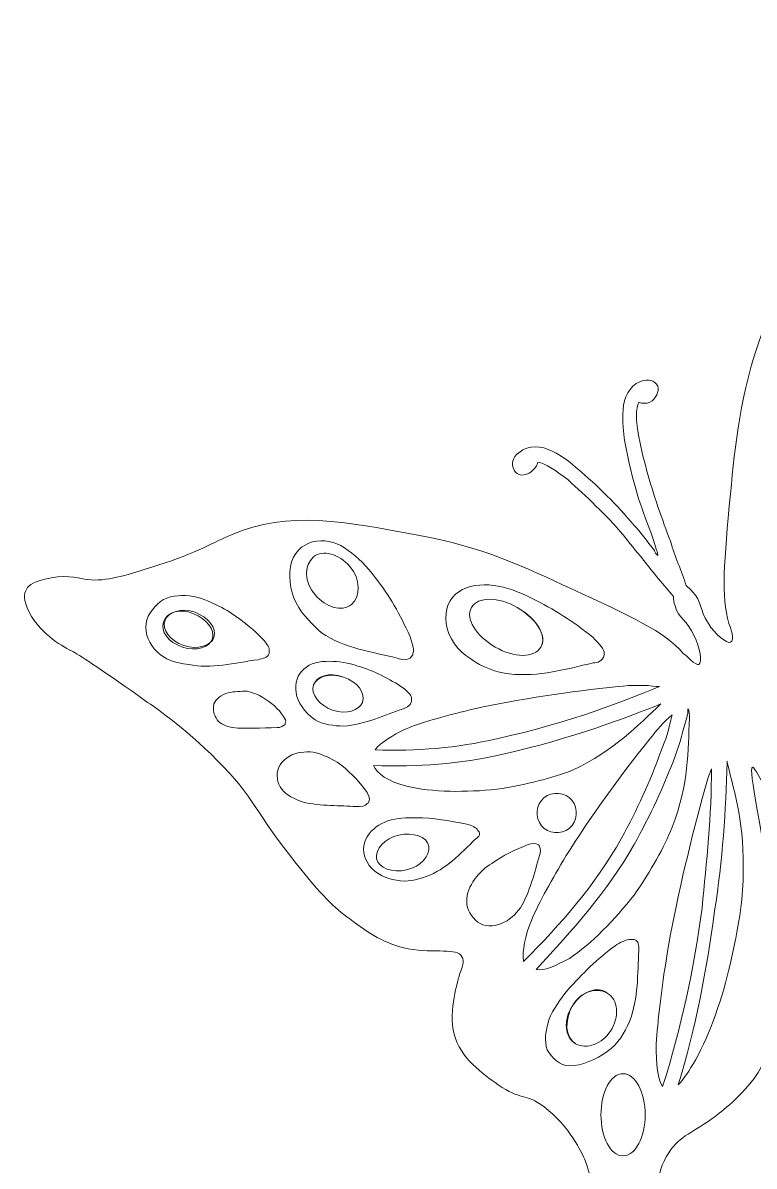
# Model space of a CAD drawing. Extents: x 26 to 586, y 226 to 583.
# Drawn here: x 51.2 to 97.5, y 350.9 to 423.2 of the extents above; entities that cross this region are included whole.
import ezdxf

# ---------------------------------------------------------------- set-up
doc = ezdxf.new("R2010")
doc.units = 0
doc.header["$MEASUREMENT"] = 0
doc.layers.add('Layer 1', color=7, linetype='Continuous')

msp = doc.modelspace()

# ---------------------------------------------------------------- linework, layer by layer
at = {"layer": 'Layer 1', "lineweight": 0}
for points, knots in [([(114.826, 422.342), (114.326, 423.142), (113.926, 423.242), (113.726, 423.242), (113.526, 423.242), (113.126, 423.242), (112.526, 422.542), (111.726, 421.642), (111.326, 420.742), (111.226, 420.342), (110.826, 419.342), (109.926, 418.442), (108.026, 416.742), (106.226, 415.142), (104.926, 414.342), (104.026, 413.742), (100.826, 411.342), (99.526, 407.842), (98.026, 403.642), (96.626, 399.742), (96.326, 396.542), (96.026, 393.442), (95.626, 389.142), (95.426, 386.942), (95.926, 385.242), (96.026, 385.042), (96.326, 384.142), (96.026, 384.042), (95.826, 383.942), (95.026, 384.542), (94.626, 385.242), (94.026, 386.142), (94.226, 386.642), (93.626, 387.242), (93.526, 387.342), (93.326, 387.542), (93.226, 387.642), (92.926, 388.542), (92.526, 389.442), (92.226, 390.442), (91.926, 391.142), (91.726, 391.842), (91.526, 392.342), (91.026, 393.842), (90.526, 395.442), (90.226, 397.042), (90.026, 398.042), (90.026, 398.842), (90.226, 399.242), (90.426, 399.142), (90.726, 399.142), (90.926, 399.242), (91.326, 399.442), (91.526, 399.942), (91.426, 400.242), (91.226, 400.642), (90.826, 400.742), (90.326, 400.542), (90.326, 400.542), (90.326, 400.542), (90.326, 400.542), (88.826, 399.942), (89.226, 397.642), (89.326, 396.842), (89.626, 395.142), (90.026, 393.542), (90.626, 391.942), (90.826, 391.342), (91.126, 390.742), (91.326, 389.942), (91.326, 389.842), (91.426, 389.742), (91.426, 389.542), (91.326, 389.642), (91.226, 389.742), (91.226, 389.842), (90.726, 390.442), (90.326, 391.042), (89.926, 391.442), (88.826, 392.742), (87.626, 393.942), (86.326, 395.042), (85.726, 395.542), (83.926, 397.142), (82.626, 396.042), (82.626, 396.042), (82.626, 396.042), (82.626, 396.042), (82.226, 395.742), (82.126, 395.342), (82.326, 394.942), (82.526, 394.542), (83.026, 394.542), (83.426, 394.842), (83.626, 395.042), (83.826, 395.242), (83.826, 395.442), (84.326, 395.342), (84.926, 394.942), (85.726, 394.342), (86.926, 393.242), (88.126, 392.142), (89.226, 390.842), (89.626, 390.342), (90.026, 389.842), (90.526, 389.242), (91.126, 388.442), (91.826, 387.642), (92.426, 386.942), (92.426, 386.742), (92.426, 386.542), (92.526, 386.342), (92.726, 385.542), (93.326, 385.442), (93.726, 384.442), (94.126, 383.742), (94.226, 382.742), (94.026, 382.642), (93.826, 382.542), (93.226, 383.242), (93.026, 383.342), (91.826, 384.742), (89.826, 385.642), (85.926, 387.442), (83.126, 388.742), (80.226, 390.142), (76.126, 390.842), (71.726, 391.642), (68.026, 392.442), (64.426, 390.842), (63.426, 390.442), (62.126, 389.642), (59.826, 388.942), (57.426, 388.142), (56.226, 387.842), (55.126, 388.042), (54.726, 388.142), (53.726, 388.342), (52.626, 388.042), (51.726, 387.842), (51.526, 387.542), (51.426, 387.342), (51.326, 387.142), (51.226, 386.742), (51.626, 385.942), (52.426, 384.442), (53.826, 383.742), (54.426, 383.442), (54.926, 383.142), (56.326, 382.242), (59.126, 380.242), (60.026, 379.642), (62.226, 378.042), (64.326, 375.742), (66.026, 373.842), (65.726, 373.642), (68.526, 370.042), (70.126, 368.042), (70.926, 367.242), (71.926, 366.542), (73.126, 365.642), (74.126, 364.942), (75.626, 364.642), (77.326, 364.342), (78.726, 364.742), (79.026, 364.142), (79.226, 363.842), (79.026, 363.542), (78.826, 362.842), (78.826, 362.742), (78.126, 360.742), (78.526, 359.242), (78.926, 357.742), (80.326, 356.742), (81.326, 356.042), (82.726, 355.042), (83.026, 355.542), (84.226, 354.642), (85.826, 353.442), (86.626, 351.742), (86.826, 351.242), (87.126, 350.542), (86.926, 350.642), (87.626, 348.942), (87.726, 348.542), (88.226, 347.342), (89.226, 346.142), (89.526, 345.742), (89.826, 345.542), (90.026, 345.542), (90.626, 345.542), (91.126, 346.542), (91.226, 346.742), (91.726, 347.842), (91.226, 348.442), (91.426, 349.942), (91.526, 350.242), (91.626, 351.042), (92.126, 351.742), (92.826, 352.842), (93.726, 353.042), (94.926, 353.942), (95.226, 354.142), (96.526, 355.142), (97.526, 356.442), (98.926, 358.442), (99.126, 360.542), (99.226, 362.042), (99.326, 363.442), (99.226, 364.442), (98.926, 366.242), (98.026, 372.342), (97.126, 376.042), (97.426, 376.142), (97.526, 376.142), (97.926, 375.442), (98.626, 374.042), (99.126, 373.042), (99.526, 372.342), (100.326, 371.342), (100.726, 370.842), (101.026, 370.442), (101.426, 370.142), (101.926, 369.842), (102.626, 369.442), (102.826, 369.542), (102.826, 369.542), (102.826, 369.542), (102.826, 369.542), (102.826, 369.542), (102.826, 369.542), (102.826, 369.542), (103.026, 369.642), (103.126, 370.542), (103.026, 371.042), (103.026, 371.542), (102.826, 372.042), (102.626, 372.642), (102.126, 373.742), (101.726, 374.442), (101.126, 375.442), (100.326, 376.842), (99.926, 377.542), (99.926, 377.542), (100.226, 377.742), (102.926, 375.142), (107.726, 371.242), (109.126, 370.142), (109.926, 369.542), (111.126, 368.942), (112.426, 368.242), (114.426, 367.342), (116.826, 367.542), (118.526, 367.742), (120.026, 368.342), (120.326, 368.542), (121.726, 369.142), (122.326, 369.742), (123.626, 369.842), (124.526, 369.842), (125.326, 369.642), (125.526, 369.542), (126.926, 369.042), (127.126, 368.342), (128.426, 368.142), (128.626, 368.142), (129.726, 367.942), (130.026, 368.542), (130.126, 368.742), (130.126, 369.042), (129.926, 369.542), (129.426, 371.042), (128.526, 372.042), (128.326, 372.342), (127.226, 373.742), (127.226, 373.542), (126.726, 374.142), (126.426, 374.642), (125.326, 376.142), (125.126, 378.142), (124.926, 379.642), (125.426, 379.642), (125.326, 381.342), (125.226, 382.642), (125.126, 384.242), (124.026, 385.342), (122.926, 386.442), (120.826, 386.942), (120.726, 386.942), (120.026, 387.142), (119.626, 387.042), (119.426, 387.442), (119.026, 388.042), (120.126, 389.042), (120.726, 390.642), (121.226, 392.042), (121.126, 393.342), (120.926, 394.842), (120.826, 396.042), (120.526, 397.142), (119.626, 399.542), (118.026, 403.742), (117.626, 403.642), (116.826, 406.042), (115.826, 409.042), (115.626, 411.742), (115.526, 412.842), (115.326, 416.242), (115.126, 417.842), (115.226, 418.542), (115.626, 419.342), (115.726, 420.942), (114.826, 422.342)], [0, 0, 0, 0, 1, 1, 1, 2, 2, 2, 3, 3, 3, 4, 4, 4, 5, 5, 5, 6, 6, 6, 7, 7, 7, 8, 8, 8, 9, 9, 9, 10, 10, 10, 11, 11, 11, 12, 12, 12, 13, 13, 13, 14, 14, 14, 15, 15, 15, 16, 16, 16, 17, 17, 17, 18, 18, 18, 19, 19, 19, 20, 20, 20, 21, 21, 21, 22, 22, 22, 23, 23, 23, 24, 24, 24, 25, 25, 25, 26, 26, 26, 27, 27, 27, 28, 28, 28, 29, 29, 29, 30, 30, 30, 31, 31, 31, 32, 32, 32, 33, 33, 33, 34, 34, 34, 35, 35, 35, 36, 36, 36, 37, 37, 37, 38, 38, 38, 39, 39, 39, 40, 40, 40, 41, 41, 41, 42, 42, 42, 43, 43, 43, 44, 44, 44, 45, 45, 45, 46, 46, 46, 47, 47, 47, 48, 48, 48, 49, 49, 49, 50, 50, 50, 51, 51, 51, 52, 52, 52, 53, 53, 53, 54, 54, 54, 55, 55, 55, 56, 56, 56, 57, 57, 57, 58, 58, 58, 59, 59, 59, 60, 60, 60, 61, 61, 61, 62, 62, 62, 63, 63, 63, 64, 64, 64, 65, 65, 65, 66, 66, 66, 67, 67, 67, 68, 68, 68, 69, 69, 69, 70, 70, 70, 71, 71, 71, 72, 72, 72, 73, 73, 73, 74, 74, 74, 75, 75, 75, 76, 76, 76, 77, 77, 77, 78, 78, 78, 79, 79, 79, 80, 80, 80, 81, 81, 81, 82, 82, 82, 83, 83, 83, 84, 84, 84, 85, 85, 85, 86, 86, 86, 87, 87, 87, 88, 88, 88, 89, 89, 89, 90, 90, 90, 91, 91, 91, 92, 92, 92, 93, 93, 93, 94, 94, 94, 95, 95, 95, 96, 96, 96, 97, 97, 97, 98, 98, 98, 99, 99, 99, 100, 100, 100, 101, 101, 101, 102, 102, 102, 103, 103, 103, 104, 104, 104, 104]), ([(68.526, 386.542), (68.126, 387.342), (68.026, 388.342), (68.226, 389.142), (68.526, 389.942), (69.126, 390.342), (69.826, 390.442), (70.526, 390.542), (71.226, 390.342), (71.826, 389.842), (72.426, 389.442), (73.026, 388.842), (73.526, 388.142), (74.426, 387.042), (75.126, 385.742), (75.726, 384.442), (75.826, 384.142), (76.026, 383.642), (75.926, 383.342), (75.926, 383.242), (75.926, 383.242), (75.826, 383.142), (75.626, 382.842), (75.226, 382.942), (74.926, 383.042), (73.326, 383.442), (71.626, 383.642), (70.126, 384.642), (69.626, 385.142), (68.926, 385.742), (68.526, 386.542)], [0, 0, 0, 0, 1, 1, 1, 2, 2, 2, 3, 3, 3, 4, 4, 4, 5, 5, 5, 6, 6, 6, 7, 7, 7, 8, 8, 8, 9, 9, 9, 10, 10, 10, 10]), ([(71.926, 388.842), (71.226, 389.642), (70.226, 389.942), (69.626, 389.442), (69.026, 388.942), (69.026, 387.842), (69.726, 387.042), (70.426, 386.242), (71.426, 385.942), (72.026, 386.442), (72.626, 386.942), (72.626, 388.042), (71.926, 388.842)], [0, 0, 0, 0, 1, 1, 1, 2, 2, 2, 3, 3, 3, 4, 4, 4, 4]), ([(72.026, 386.442), (72.626, 386.942), (72.626, 388.042), (71.926, 388.842), (71.226, 389.642), (70.226, 389.942), (69.626, 389.442), (69.026, 388.942), (69.026, 387.842), (69.726, 387.042), (70.426, 386.242), (71.426, 385.942), (72.026, 386.442)], [0, 0, 0, 0, 1, 1, 1, 2, 2, 2, 3, 3, 3, 4, 4, 4, 4]), ([(71.926, 388.842), (71.226, 389.642), (70.226, 389.942), (69.626, 389.442), (69.026, 388.942), (69.026, 387.842), (69.726, 387.042), (70.426, 386.242), (71.426, 385.942), (72.026, 386.442), (72.626, 386.942), (72.626, 388.042), (71.926, 388.842)], [0, 0, 0, 0, 1, 1, 1, 2, 2, 2, 3, 3, 3, 4, 4, 4, 4]), ([(71.926, 388.842), (71.226, 389.642), (70.226, 389.942), (69.626, 389.442), (69.026, 388.942), (69.026, 387.842), (69.726, 387.042), (70.426, 386.242), (71.426, 385.942), (72.026, 386.442), (72.626, 386.942), (72.626, 388.042), (71.926, 388.842)], [0, 0, 0, 0, 1, 1, 1, 2, 2, 2, 3, 3, 3, 4, 4, 4, 4]), ([(71.926, 388.842), (71.226, 389.642), (70.226, 389.942), (69.626, 389.442), (69.026, 388.942), (69.026, 387.842), (69.726, 387.042), (70.426, 386.242), (71.426, 385.942), (72.026, 386.442), (72.626, 386.942), (72.626, 388.042), (71.926, 388.842)], [0, 0, 0, 0, 1, 1, 1, 2, 2, 2, 3, 3, 3, 4, 4, 4, 4]), ([(78.026, 385.242), (77.926, 386.142), (78.226, 386.842), (78.826, 387.242), (79.426, 387.642), (80.226, 387.742), (81.026, 387.642), (81.826, 387.542), (82.626, 387.242), (83.426, 386.842), (84.826, 386.142), (86.126, 385.342), (87.326, 384.342), (87.626, 384.042), (87.926, 383.742), (88.026, 383.442), (88.026, 383.342), (88.026, 383.242), (88.026, 383.242), (87.926, 382.842), (87.626, 382.742), (87.326, 382.742), (85.626, 382.342), (83.926, 381.842), (82.026, 382.042), (81.226, 382.142), (80.326, 382.442), (79.526, 383.042), (78.826, 383.442), (78.126, 384.342), (78.026, 385.242)], [0, 0, 0, 0, 1, 1, 1, 2, 2, 2, 3, 3, 3, 4, 4, 4, 5, 5, 5, 6, 6, 6, 7, 7, 7, 8, 8, 8, 9, 9, 9, 10, 10, 10, 10]), ([(59.726, 383.442), (59.226, 383.942), (58.926, 384.542), (59.026, 385.242), (59.126, 385.842), (59.626, 386.442), (60.126, 386.742), (60.726, 387.042), (61.326, 387.042), (62.026, 386.942), (62.626, 386.842), (63.226, 386.542), (63.826, 386.242), (64.726, 385.742), (65.626, 385.042), (66.426, 384.242), (66.626, 384.042), (66.826, 383.742), (66.826, 383.542), (66.826, 383.442), (66.826, 383.442), (66.826, 383.342), (66.726, 383.042), (66.426, 383.042), (66.126, 382.942), (64.626, 382.742), (63.126, 382.342), (61.726, 382.642), (60.826, 382.742), (60.226, 382.942), (59.726, 383.442)], [0, 0, 0, 0, 1, 1, 1, 2, 2, 2, 3, 3, 3, 4, 4, 4, 5, 5, 5, 6, 6, 6, 7, 7, 7, 8, 8, 8, 9, 9, 9, 10, 10, 10, 10]), ([(82.526, 386.242), (81.326, 386.942), (80.026, 386.942), (79.626, 386.242), (79.226, 385.542), (79.926, 384.442), (81.126, 383.742), (82.326, 383.042), (83.626, 383.042), (84.026, 383.742), (84.426, 384.342), (83.826, 385.542), (82.526, 386.242)], [0, 0, 0, 0, 1, 1, 1, 2, 2, 2, 3, 3, 3, 4, 4, 4, 4]), ([(79.626, 386.242), (79.226, 385.542), (79.926, 384.442), (81.126, 383.742), (82.326, 383.042), (83.626, 383.042), (84.026, 383.742), (84.426, 384.442), (83.726, 385.542), (82.526, 386.242), (81.326, 386.942), (80.026, 386.942), (79.626, 386.242)], [0, 0, 0, 0, 1, 1, 1, 2, 2, 2, 3, 3, 3, 4, 4, 4, 4]), ([(82.526, 386.242), (81.326, 386.942), (80.026, 386.942), (79.626, 386.242), (79.226, 385.542), (79.926, 384.442), (81.126, 383.742), (82.326, 383.042), (83.626, 383.042), (84.026, 383.742), (84.426, 384.342), (83.826, 385.542), (82.526, 386.242)], [0, 0, 0, 0, 1, 1, 1, 2, 2, 2, 3, 3, 3, 4, 4, 4, 4]), ([(82.526, 386.242), (81.326, 386.942), (80.026, 386.942), (79.626, 386.242), (79.226, 385.542), (79.926, 384.442), (81.126, 383.742), (82.326, 383.042), (83.626, 383.042), (84.026, 383.742), (84.426, 384.342), (83.826, 385.542), (82.526, 386.242)], [0, 0, 0, 0, 1, 1, 1, 2, 2, 2, 3, 3, 3, 4, 4, 4, 4]), ([(82.526, 386.242), (81.326, 386.942), (80.026, 386.942), (79.626, 386.242), (79.226, 385.542), (79.926, 384.442), (81.126, 383.742), (82.326, 383.042), (83.626, 383.042), (84.026, 383.742), (84.426, 384.342), (83.826, 385.542), (82.526, 386.242)], [0, 0, 0, 0, 1, 1, 1, 2, 2, 2, 3, 3, 3, 4, 4, 4, 4]), ([(60.126, 385.342), (59.926, 384.742), (60.426, 384.042), (61.326, 383.742), (62.226, 383.442), (63.026, 383.742), (63.226, 384.242), (63.426, 384.842), (62.826, 385.542), (62.026, 385.842), (61.226, 386.242), (60.326, 385.942), (60.126, 385.342)], [0, 0, 0, 0, 1, 1, 1, 2, 2, 2, 3, 3, 3, 4, 4, 4, 4]), ([(62.126, 385.942), (61.226, 386.242), (60.426, 385.942), (60.226, 385.442), (60.026, 384.842), (60.526, 384.142), (61.426, 383.842), (62.326, 383.542), (63.126, 383.842), (63.326, 384.342), (63.526, 384.942), (62.926, 385.642), (62.126, 385.942)], [0, 0, 0, 0, 1, 1, 1, 2, 2, 2, 3, 3, 3, 4, 4, 4, 4]), ([(62.126, 385.942), (61.226, 386.242), (60.426, 385.942), (60.226, 385.442), (60.026, 384.842), (60.526, 384.142), (61.426, 383.842), (62.326, 383.542), (63.126, 383.842), (63.326, 384.342), (63.526, 384.942), (62.926, 385.642), (62.126, 385.942)], [0, 0, 0, 0, 1, 1, 1, 2, 2, 2, 3, 3, 3, 4, 4, 4, 4]), ([(62.126, 385.942), (61.226, 386.242), (60.426, 385.942), (60.226, 385.442), (60.026, 384.842), (60.526, 384.142), (61.426, 383.842), (62.326, 383.542), (63.126, 383.842), (63.326, 384.342), (63.526, 384.942), (62.926, 385.642), (62.126, 385.942)], [0, 0, 0, 0, 1, 1, 1, 2, 2, 2, 3, 3, 3, 4, 4, 4, 4]), ([(62.126, 385.942), (61.226, 386.242), (60.426, 385.942), (60.226, 385.442), (60.026, 384.842), (60.526, 384.142), (61.426, 383.842), (62.326, 383.542), (63.126, 383.842), (63.326, 384.342), (63.526, 384.942), (62.926, 385.642), (62.126, 385.942)], [0, 0, 0, 0, 1, 1, 1, 2, 2, 2, 3, 3, 3, 4, 4, 4, 4]), ([(68.526, 380.842), (68.426, 381.442), (68.626, 382.042), (69.026, 382.342), (69.426, 382.742), (70.026, 382.842), (70.626, 382.842), (71.226, 382.842), (71.826, 382.742), (72.426, 382.542), (73.426, 382.242), (74.426, 381.742), (75.326, 381.142), (75.526, 380.942), (75.826, 380.742), (75.826, 380.542), (75.826, 380.442), (75.826, 380.442), (75.826, 380.342), (75.826, 380.042), (75.526, 379.942), (75.326, 379.842), (74.126, 379.442), (72.926, 378.842), (71.526, 378.742), (70.926, 378.742), (70.226, 378.842), (69.726, 379.142), (69.026, 379.642), (68.626, 380.242), (68.526, 380.842)], [0, 0, 0, 0, 1, 1, 1, 2, 2, 2, 3, 3, 3, 4, 4, 4, 5, 5, 5, 6, 6, 6, 7, 7, 7, 8, 8, 8, 9, 9, 9, 10, 10, 10, 10]), ([(71.526, 381.842), (70.626, 382.142), (69.826, 381.842), (69.626, 381.342), (69.426, 380.742), (70.026, 380.042), (70.826, 379.742), (71.726, 379.442), (72.526, 379.742), (72.726, 380.242), (72.926, 380.842), (72.426, 381.542), (71.526, 381.842)], [0, 0, 0, 0, 1, 1, 1, 2, 2, 2, 3, 3, 3, 4, 4, 4, 4]), ([(69.626, 381.342), (69.426, 380.742), (70.026, 380.042), (70.826, 379.742), (71.726, 379.442), (72.526, 379.742), (72.726, 380.242), (72.926, 380.842), (72.426, 381.542), (71.526, 381.842), (70.626, 382.142), (69.826, 381.942), (69.626, 381.342)], [0, 0, 0, 0, 1, 1, 1, 2, 2, 2, 3, 3, 3, 4, 4, 4, 4]), ([(71.526, 381.842), (70.626, 382.142), (69.826, 381.842), (69.626, 381.342), (69.426, 380.742), (70.026, 380.042), (70.826, 379.742), (71.726, 379.442), (72.526, 379.742), (72.726, 380.242), (72.926, 380.842), (72.426, 381.542), (71.526, 381.842)], [0, 0, 0, 0, 1, 1, 1, 2, 2, 2, 3, 3, 3, 4, 4, 4, 4]), ([(71.526, 381.842), (70.626, 382.142), (69.826, 381.842), (69.626, 381.342), (69.426, 380.742), (70.026, 380.042), (70.826, 379.742), (71.726, 379.442), (72.526, 379.742), (72.726, 380.242), (72.926, 380.842), (72.426, 381.542), (71.526, 381.842)], [0, 0, 0, 0, 1, 1, 1, 2, 2, 2, 3, 3, 3, 4, 4, 4, 4]), ([(71.526, 381.842), (70.626, 382.142), (69.826, 381.842), (69.626, 381.342), (69.426, 380.742), (70.026, 380.042), (70.826, 379.742), (71.726, 379.442), (72.526, 379.742), (72.726, 380.242), (72.926, 380.842), (72.426, 381.542), (71.526, 381.842)], [0, 0, 0, 0, 1, 1, 1, 2, 2, 2, 3, 3, 3, 4, 4, 4, 4]), ([(88.926, 381.242), (89.726, 381.342), (90.726, 381.342), (91.326, 381.242), (91.426, 381.242), (91.426, 381.242), (91.526, 381.242), (89.526, 380.442), (85.926, 378.942), (81.226, 377.942), (78.726, 377.342), (76.126, 377.142), (73.526, 377.242), (73.926, 377.742), (74.626, 378.142), (75.426, 378.542), (76.626, 379.042), (78.226, 379.442), (79.826, 379.842), (82.726, 380.442), (85.826, 380.942), (88.926, 381.242)], [0, 0, 0, 0, 1, 1, 1, 2, 2, 2, 3, 3, 3, 4, 4, 4, 5, 5, 5, 6, 6, 6, 7, 7, 7, 7]), ([(64.526, 378.642), (64.126, 378.742), (63.726, 378.842), (63.526, 379.142), (63.326, 379.442), (63.226, 379.742), (63.326, 380.142), (63.426, 380.442), (63.826, 380.742), (64.226, 380.842), (64.626, 380.942), (65.026, 380.942), (65.426, 380.942), (65.826, 380.842), (66.126, 380.742), (66.426, 380.542), (66.926, 380.242), (67.426, 379.842), (67.726, 379.342), (67.826, 379.242), (67.926, 379.042), (67.826, 378.942), (67.826, 378.942), (67.826, 378.842), (67.826, 378.842), (67.726, 378.742), (67.526, 378.642), (67.326, 378.642), (66.326, 378.642), (65.326, 378.542), (64.526, 378.642)], [0, 0, 0, 0, 1, 1, 1, 2, 2, 2, 3, 3, 3, 4, 4, 4, 5, 5, 5, 6, 6, 6, 7, 7, 7, 8, 8, 8, 9, 9, 9, 10, 10, 10, 10]), ([(81.226, 374.742), (79.326, 374.542), (77.126, 374.542), (75.526, 374.942), (74.326, 375.242), (73.626, 375.742), (73.426, 376.242), (76.226, 376.142), (78.926, 376.342), (81.526, 376.942), (86.026, 377.942), (89.626, 379.342), (91.626, 380.142), (90.126, 378.742), (88.726, 377.242), (86.026, 375.942), (84.726, 375.442), (83.126, 375.042), (81.226, 374.742)], [0, 0, 0, 0, 1, 1, 1, 2, 2, 2, 3, 3, 3, 4, 4, 4, 5, 5, 5, 6, 6, 6, 6]), ([(93.326, 379.842), (93.426, 379.742), (93.426, 379.442), (93.426, 379.242), (93.326, 377.142), (93.426, 375.142), (92.326, 372.342), (91.826, 371.042), (91.026, 369.642), (89.926, 368.042), (88.726, 366.542), (87.226, 364.942), (85.826, 364.042), (84.926, 363.542), (84.226, 363.242), (83.726, 363.342), (86.026, 365.842), (88.226, 368.242), (89.926, 371.242), (90.926, 373.042), (91.826, 374.942), (92.526, 376.842), (92.826, 377.642), (93.026, 378.442), (93.326, 379.542), (93.326, 379.642), (93.326, 379.742), (93.326, 379.842)], [0, 0, 0, 0, 1, 1, 1, 2, 2, 2, 3, 3, 3, 4, 4, 4, 5, 5, 5, 6, 6, 6, 7, 7, 7, 8, 8, 8, 9, 9, 9, 9]), ([(83.426, 366.442), (83.926, 367.642), (84.726, 369.042), (85.626, 370.542), (87.126, 372.942), (88.926, 375.442), (90.926, 377.942), (91.326, 378.442), (91.826, 379.042), (92.326, 379.442), (92.126, 378.542), (91.926, 377.842), (91.626, 377.142), (90.926, 375.242), (90.126, 373.442), (89.126, 371.642), (87.426, 368.642), (85.326, 366.242), (82.926, 363.842), (82.826, 364.542), (83.026, 365.442), (83.426, 366.442)], [0, 0, 0, 0, 1, 1, 1, 2, 2, 2, 3, 3, 3, 4, 4, 4, 5, 5, 5, 6, 6, 6, 7, 7, 7, 7]), ([(68.926, 373.942), (68.426, 374.142), (67.926, 374.342), (67.626, 374.742), (67.326, 375.142), (67.226, 375.642), (67.426, 376.142), (67.626, 376.542), (68.126, 376.942), (68.626, 377.042), (69.126, 377.142), (69.726, 377.142), (70.126, 376.942), (70.626, 376.742), (71.026, 376.542), (71.426, 376.242), (72.026, 375.742), (72.626, 375.142), (73.026, 374.542), (73.126, 374.342), (73.226, 374.142), (73.126, 373.942), (73.126, 373.942), (73.126, 373.842), (73.026, 373.842), (72.926, 373.642), (72.626, 373.642), (72.326, 373.642), (71.326, 373.742), (70.126, 373.642), (68.926, 373.942)], [0, 0, 0, 0, 1, 1, 1, 2, 2, 2, 3, 3, 3, 4, 4, 4, 5, 5, 5, 6, 6, 6, 7, 7, 7, 8, 8, 8, 9, 9, 9, 10, 10, 10, 10]), ([(95.826, 376.442), (96.326, 374.342), (96.926, 372.542), (96.826, 369.242), (96.826, 367.742), (96.526, 365.942), (96.026, 363.742), (95.526, 361.542), (94.726, 359.242), (93.826, 357.642), (93.426, 356.942), (93.026, 356.342), (92.726, 356.042), (93.826, 359.642), (94.526, 363.342), (95.026, 367.042), (95.526, 370.242), (95.726, 373.442), (95.826, 376.442), (95.826, 376.542), (95.826, 376.542), (95.826, 376.442)], [0, 0, 0, 0, 1, 1, 1, 2, 2, 2, 3, 3, 3, 4, 4, 4, 5, 5, 5, 6, 6, 6, 7, 7, 7, 7]), ([(91.326, 358.642), (91.426, 360.042), (91.626, 361.842), (91.926, 363.742), (92.426, 366.942), (93.226, 370.342), (94.126, 373.742), (94.326, 374.442), (94.526, 375.342), (94.826, 376.042), (94.826, 373.142), (94.526, 370.142), (94.226, 367.242), (93.726, 363.442), (92.926, 359.642), (91.726, 355.942), (91.426, 356.342), (91.326, 357.342), (91.326, 358.642)], [0, 0, 0, 0, 1, 1, 1, 2, 2, 2, 3, 3, 3, 4, 4, 4, 5, 5, 5, 6, 6, 6, 6]), ([(86.126, 373.842), (86.426, 373.242), (86.226, 372.442), (85.626, 372.142), (85.026, 371.842), (84.226, 372.042), (83.926, 372.642), (83.626, 373.242), (83.826, 374.042), (84.426, 374.342), (85.026, 374.642), (85.826, 374.442), (86.126, 373.842)], [0, 0, 0, 0, 1, 1, 1, 2, 2, 2, 3, 3, 3, 4, 4, 4, 4]), ([(76.526, 369.142), (75.926, 368.942), (75.326, 368.842), (74.626, 369.042), (74.026, 369.142), (73.326, 369.542), (73.026, 370.142), (72.726, 370.642), (72.726, 371.242), (73.026, 371.742), (73.326, 372.242), (73.826, 372.542), (74.326, 372.742), (74.926, 372.942), (75.526, 372.942), (76.126, 372.942), (77.226, 372.942), (78.226, 372.742), (79.326, 372.542), (79.626, 372.442), (79.926, 372.342), (80.026, 372.142), (80.026, 372.142), (80.126, 372.042), (80.126, 372.042), (80.226, 371.742), (79.926, 371.642), (79.726, 371.442), (78.726, 370.442), (77.826, 369.542), (76.526, 369.142)], [0, 0, 0, 0, 1, 1, 1, 2, 2, 2, 3, 3, 3, 4, 4, 4, 5, 5, 5, 6, 6, 6, 7, 7, 7, 8, 8, 8, 9, 9, 9, 10, 10, 10, 10]), ([(75.026, 371.842), (74.126, 371.642), (73.526, 370.942), (73.626, 370.342), (73.726, 369.742), (74.626, 369.442), (75.526, 369.642), (76.426, 369.842), (77.026, 370.542), (76.926, 371.142), (76.826, 371.742), (75.926, 372.042), (75.026, 371.842)], [0, 0, 0, 0, 1, 1, 1, 2, 2, 2, 3, 3, 3, 4, 4, 4, 4]), ([(75.026, 371.842), (74.126, 371.642), (73.526, 370.942), (73.626, 370.342), (73.726, 369.742), (74.626, 369.442), (75.526, 369.642), (76.426, 369.842), (77.026, 370.542), (76.926, 371.142), (76.826, 371.742), (75.926, 372.042), (75.026, 371.842)], [0, 0, 0, 0, 1, 1, 1, 2, 2, 2, 3, 3, 3, 4, 4, 4, 4]), ([(75.026, 371.842), (74.126, 371.642), (73.526, 370.942), (73.626, 370.342), (73.726, 369.742), (74.626, 369.442), (75.526, 369.642), (76.426, 369.842), (77.026, 370.542), (76.926, 371.142), (76.826, 371.742), (75.926, 372.042), (75.026, 371.842)], [0, 0, 0, 0, 1, 1, 1, 2, 2, 2, 3, 3, 3, 4, 4, 4, 4]), ([(75.026, 371.842), (74.126, 371.642), (73.526, 370.942), (73.626, 370.342), (73.726, 369.742), (74.626, 369.442), (75.526, 369.642), (76.426, 369.842), (77.026, 370.542), (76.926, 371.142), (76.826, 371.742), (75.926, 372.042), (75.026, 371.842)], [0, 0, 0, 0, 1, 1, 1, 2, 2, 2, 3, 3, 3, 4, 4, 4, 4]), ([(75.026, 371.842), (74.126, 371.642), (73.526, 370.942), (73.626, 370.342), (73.726, 369.742), (74.626, 369.442), (75.526, 369.642), (76.426, 369.842), (77.026, 370.542), (76.926, 371.142), (76.826, 371.742), (75.926, 372.042), (75.026, 371.842)], [0, 0, 0, 0, 1, 1, 1, 2, 2, 2, 3, 3, 3, 4, 4, 4, 4]), ([(83.226, 371.242), (83.426, 371.342), (83.726, 371.342), (83.826, 371.242), (83.826, 371.242), (83.926, 371.242), (83.926, 371.142), (84.026, 370.942), (84.026, 370.742), (83.926, 370.542), (83.626, 369.442), (83.326, 368.242), (82.726, 367.242), (82.426, 366.842), (82.026, 366.442), (81.526, 366.242), (81.026, 366.042), (80.426, 366.042), (80.026, 366.342), (79.626, 366.642), (79.326, 367.142), (79.326, 367.642), (79.326, 368.142), (79.526, 368.642), (79.826, 369.042), (80.126, 369.442), (80.526, 369.842), (80.926, 370.042), (81.626, 370.542), (82.426, 370.942), (83.226, 371.242)], [0, 0, 0, 0, 1, 1, 1, 2, 2, 2, 3, 3, 3, 4, 4, 4, 5, 5, 5, 6, 6, 6, 7, 7, 7, 8, 8, 8, 9, 9, 9, 10, 10, 10, 10]), ([(84.426, 358.242), (84.226, 358.842), (84.326, 359.442), (84.526, 360.142), (84.826, 360.842), (85.226, 361.442), (85.726, 362.042), (86.626, 363.042), (87.626, 364.042), (88.726, 364.842), (89.026, 365.042), (89.426, 365.242), (89.726, 365.242), (89.826, 365.242), (89.826, 365.242), (89.926, 365.242), (90.226, 365.142), (90.226, 364.842), (90.226, 364.542), (90.126, 363.042), (90.226, 361.542), (89.626, 360.042), (89.326, 359.342), (88.926, 358.642), (88.226, 358.142), (87.526, 357.642), (86.626, 357.242), (85.826, 357.242), (85.226, 357.242), (84.726, 357.742), (84.426, 358.242)], [0, 0, 0, 0, 1, 1, 1, 2, 2, 2, 3, 3, 3, 4, 4, 4, 5, 5, 5, 6, 6, 6, 7, 7, 7, 8, 8, 8, 9, 9, 9, 10, 10, 10, 10]), ([(86.026, 361.042), (85.426, 360.142), (85.526, 359.042), (86.226, 358.642), (86.926, 358.242), (87.926, 358.642), (88.426, 359.442), (89.026, 360.342), (88.926, 361.442), (88.226, 361.842), (87.626, 362.342), (86.626, 361.942), (86.026, 361.042)], [0, 0, 0, 0, 1, 1, 1, 2, 2, 2, 3, 3, 3, 4, 4, 4, 4]), ([(88.226, 361.842), (87.526, 362.242), (86.526, 361.942), (86.026, 361.042), (85.526, 360.142), (85.526, 359.042), (86.226, 358.642), (86.926, 358.242), (87.926, 358.642), (88.426, 359.442), (89.026, 360.342), (88.926, 361.442), (88.226, 361.842)], [0, 0, 0, 0, 1, 1, 1, 2, 2, 2, 3, 3, 3, 4, 4, 4, 4]), ([(88.226, 361.842), (87.526, 362.242), (86.526, 361.942), (86.026, 361.042), (85.526, 360.142), (85.526, 359.042), (86.226, 358.642), (86.926, 358.242), (87.926, 358.642), (88.426, 359.442), (89.026, 360.342), (88.926, 361.442), (88.226, 361.842)], [0, 0, 0, 0, 1, 1, 1, 2, 2, 2, 3, 3, 3, 4, 4, 4, 4]), ([(88.226, 361.842), (87.526, 362.242), (86.526, 361.942), (86.026, 361.042), (85.526, 360.142), (85.526, 359.042), (86.226, 358.642), (86.926, 358.242), (87.926, 358.642), (88.426, 359.442), (89.026, 360.342), (88.926, 361.442), (88.226, 361.842)], [0, 0, 0, 0, 1, 1, 1, 2, 2, 2, 3, 3, 3, 4, 4, 4, 4]), ([(88.226, 361.842), (87.526, 362.242), (86.526, 361.942), (86.026, 361.042), (85.526, 360.142), (85.526, 359.042), (86.226, 358.642), (86.926, 358.242), (87.926, 358.642), (88.426, 359.442), (89.026, 360.342), (88.926, 361.442), (88.226, 361.842)], [0, 0, 0, 0, 1, 1, 1, 2, 2, 2, 3, 3, 3, 4, 4, 4, 4]), ([(90.626, 354.142), (90.626, 352.742), (90.026, 351.542), (89.226, 351.542), (88.426, 351.542), (87.826, 352.742), (87.826, 354.142), (87.826, 355.542), (88.426, 356.742), (89.226, 356.742), (90.026, 356.742), (90.626, 355.542), (90.626, 354.142)], [0, 0, 0, 0, 1, 1, 1, 2, 2, 2, 3, 3, 3, 4, 4, 4, 4])]:
    msp.add_open_spline(points, degree=3, knots=knots, dxfattribs=at)

doc.saveas('drawing.dxf')
